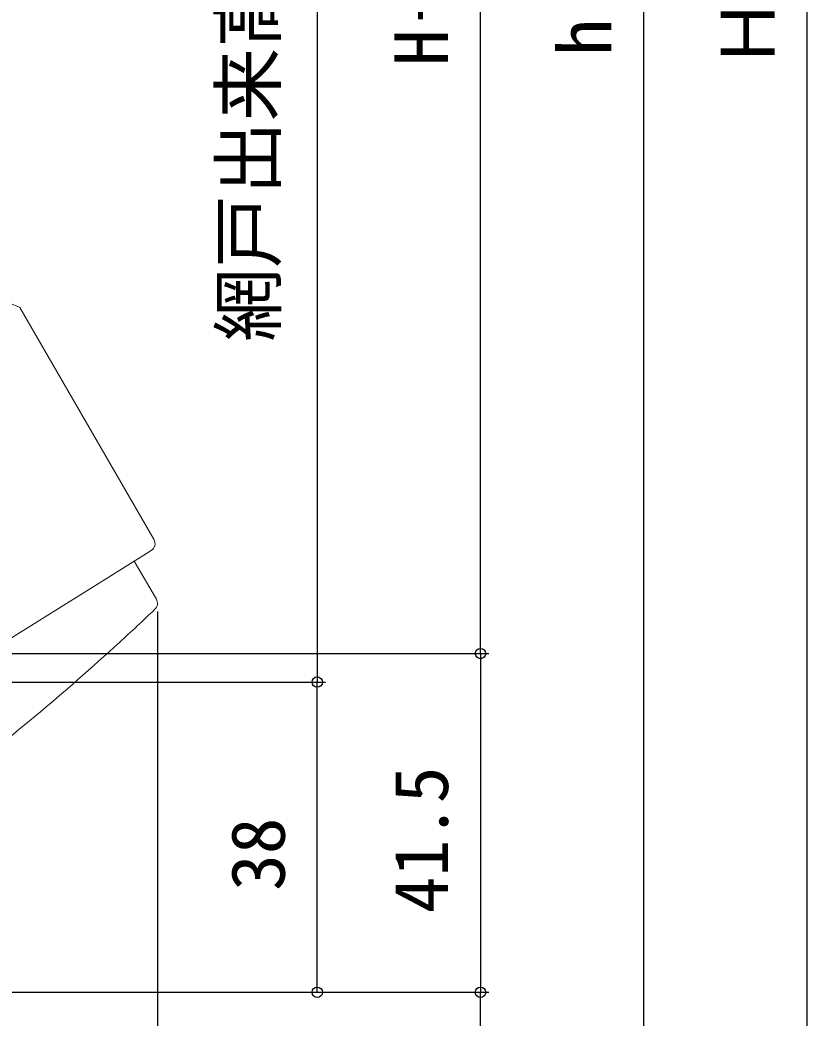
# Model space of a CAD drawing. Units: millimetres, scale not verified. Extents: x -525 to 525, y -783 to 779.
# Drawn here: x -174.4 to -78, y 225 to 347.2 of the extents above; entities that cross this region are included whole.
import ezdxf
from ezdxf.enums import TextEntityAlignment as Align

# ---------------------------------------------------------------- set-up
doc = ezdxf.new("R2010")
doc.units = ezdxf.units.MM
doc.header["$LTSCALE"] = 4
doc.layers.add('0-5_YKK_13', color=4, linetype='Continuous', lineweight=18)
doc.layers.add('0-7_YKK_D', color=6, linetype='Continuous')
doc.styles.add('ＭＳ ゴシック', font='')
doc.styles.get('ＭＳ ゴシック').set_extended_font_data('MS Gothic')

msp = doc.modelspace()

# ---------------------------------------------------------------- linework, layer by layer
at = {"layer": '0-5_YKK_13'}
for p, q in [((-174.383, 312.002), (-180.456, 314.467)), ((-157.996, 283.571), (-174.42, 312.017)), ((-158.909, 281.892), (-160.895, 280.651)), ((-158.348, 282.242), (-158.909, 281.892)), ((-160.895, 280.651), (-165.27, 277.917)), ((-165.27, 277.917), (-196.56, 258.365))]:
    msp.add_line(p, q, dxfattribs=at)
msp.add_lwpolyline([(-157.711, 276.272), (-160.413, 280.952), (-160.652, 280.803)], dxfattribs=at)
for centre, radius, start, end in [((-158.877, 283.093), 1.002, 301.88534, 29.88534), ((-158.577, 275.772), 1, 313.6068, 30), ((-364.799, 492.275), 300, 312.4678, 313.6068), ((-364.799, 492.275), 300, 307.22686, 312.4678)]:
    msp.add_arc(centre, radius, start, end, dxfattribs=at)
at = {"layer": '0-7_YKK_D'}
for p, q in [((-78.004, 182.626), (-78.004, 509.626)), ((-98.004, 212.626), (-98.004, 479.626)), ((-138.004, 469.126), (-138.004, 266.126)), ((-118.004, 269.626), (-118.004, 464.126)), ((-157.577, 274.772), (-157.577, 103.126)), ((-281.3, 269.626), (-117.004, 269.626)), ((-281.3, 269.626), (-117.004, 269.626)), ((-118.004, 269.626), (-118.004, 228.126)), ((-277.7, 266.126), (-137.004, 266.126)), ((-277.7, 266.126), (-137.004, 266.126)), ((-138.004, 228.126), (-138.004, 266.126)), ((-280.5, 228.126), (-137.004, 228.126)), ((-280.5, 228.126), (-117.004, 228.126)), ((-280.5, 228.126), (-117.004, 228.126)), ((-118.004, 202.126), (-118.004, 228.126))]:
    msp.add_line(p, q, dxfattribs=at)
for centre in [(-118.004, 269.626), (-118.004, 269.626), (-138.004, 266.126), (-138.004, 266.126), (-138.004, 228.126), (-118.004, 228.126), (-118.004, 228.126)]:
    msp.add_circle(centre, 0.637, dxfattribs=at)

# ---------------------------------------------------------------- texts
at = {"layer": '0-7_YKK_D', "style": 'ＭＳ ゴシック'}
for s, p in [('網戸出来高＝H－145', (-141.18, 307.822)), ('H－153.5', (-120.004, 341.589)), ('Ｈ', (-80.004, 341.114)), ('h', (-100.004, 342.853)), ('41.5', (-120.004, 237.83)), ('38', (-140.004, 240.555))]:
    msp.add_text(s, height=6.598, rotation=90, dxfattribs=at).set_placement(p, align=Align.BOTTOM_LEFT)

doc.saveas('drawing.dxf')
